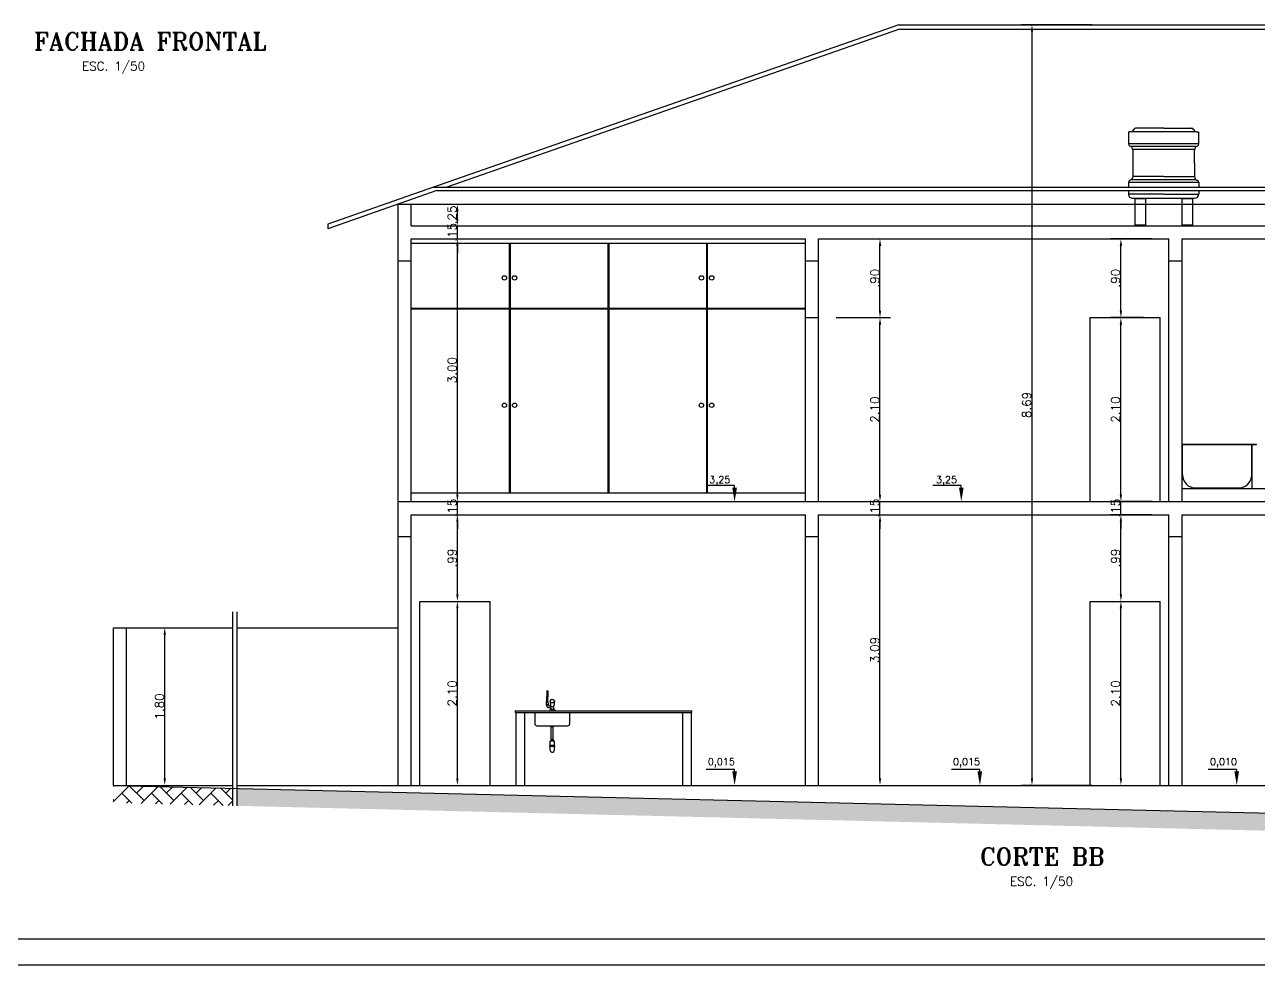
# Model space of a CAD drawing. Extents: x 3.3 to 78.4, y -0.4 to 40.7.
# Drawn here: x 44.94 to 59.02, y -0.35 to 10.39 of the extents above; entities that cross this region are included whole.
import ezdxf
from ezdxf.enums import TextEntityAlignment as Align

# ---------------------------------------------------------------- set-up
doc = ezdxf.new("R2010")
doc.units = 0
doc.header["$MEASUREMENT"] = 0
doc.layers.get('DEFPOINTS').update_dxf_attribs({"linetype": 'CONTINUOUS'})
for name, color, linetype in [('1', 1, 'CONTINUOUS'), ('2', 2, 'CONTINUOUS'), ('3', 3, 'CONTINUOUS'), ('ALVENARIA', 7, 'CONTINUOUS'), ('COTAS', 1, 'CONTINUOUS'), ('SANITARIOS', 1, 'CONTINUOUS'), ('TXT', 2, 'CONTINUOUS')]:
    doc.layers.add(name, color=color, linetype=linetype)
doc.styles.add('ROMANS', font='romans', dxfattribs={"height": 0.1})
doc.styles.add('T20', font='romans.shx', dxfattribs={"height": 0.1})
doc.dimstyles.get("Standard").update_dxf_attribs({"dimscale": 0, "dimtxt": 0.12, "dimasz": 0.1, "dimexe": 0.1, "dimexo": 0.15, "dimgap": 0.15, "dimtad": 1, "dimzin": 5, "dimdsep": 46, "dimtxsty": 'Standard', "dimcen": 0.1, "dimclrd": 1, "dimclre": 1, "dimclrt": 3, "dimadec": 0, "dimazin": 0, "dimtfac": 1, "dimtmove": 2, "dimatfit": 3, "dimfxl": 1, "dimtolj": 1, "dimtzin": 0, "dimarcsym": 0})
pattern_1 = [(45, (-49.15956, -214.75951), (1e-17, 0.16970563), [0.36, -0.12]), (135, (-49.0747, -214.67466), (1e-17, 0.16970563), [0.36, -0.12])]

# ---------------------------------------------------------------- blocks, each defined once
blk = doc.blocks.new('12130213')
at = {"layer": 'SANITARIOS'}
for p, q in [((-0.061, 1.076), (-0.061, 1.022)), ((-0.061, 1.022), (-0.049, 1.022)), ((-0.061, 1.019), (-0.061, 1.012)), ((-0.061, 1.019), (-0.049, 1.019)), ((-0.061, 1.012), (-0.049, 1.012)), ((-0.06, 0.957), (-0.06, 1.012)), ((-0.05, 0.957), (-0.05, 1.012)), ((-0.049, 1.076), (-0.049, 1.022)), ((-0.049, 1.019), (-0.049, 1.012)), ((-0.067, 0.922), (-0.065, 0.957)), ((-0.067, 0.922), (-0.043, 0.922)), ((-0.065, 0.957), (-0.045, 0.957)), ((-0.065, 0.916), (-0.065, 0.922)), ((-0.043, 0.922), (-0.045, 0.957)), ((-0.035, 0.85), (-0.015, 0.87)), ((-0.03, 0.907), (-0.02, 0.907)), ((-0.03, 0.887), (-0.024, 0.887)), ((-0.025, 0.963), (-0.02, 0.907)), ((-0.015, 0.886), (-0.015, 0.87)), ((-0.015, 0.87), (0.016, 0.87)), ((0.016, 0.892), (0.016, 0.87)), ((0.036, 0.85), (0.016, 0.87)), ((0.025, 0.963), (0.02, 0.907)), ((-0.2, 0.833), (-0.2, 0.705)), ((0.2, 0.705), (0.2, 0.833)), ((-0.175, 0.68), (0.175, 0.68)), ((-0.014, 0.67), (-0.014, 0.68)), ((-0.014, 0.67), (0.014, 0.67)), ((-0.011, 0.525), (-0.011, 0.67)), ((0.011, 0.525), (0.011, 0.67)), ((0.014, 0.67), (0.014, 0.68)), ((0.028, 0.455), (-0.028, 0.455)), ((-0.028, 0.445), (-0.028, 0.455)), ((0.028, 0.445), (-0.028, 0.445)), ((0.025, 0.505), (-0.025, 0.505)), ((-0.025, 0.455), (-0.025, 0.505)), ((-0.025, 0.4), (-0.025, 0.445)), ((0.014, 0.525), (-0.014, 0.525)), ((-0.014, 0.515), (-0.014, 0.525)), ((0.014, 0.515), (-0.014, 0.515)), ((-0.011, 0.505), (-0.011, 0.515)), ((0.011, 0.505), (0.011, 0.515)), ((0.014, 0.515), (0.014, 0.525)), ((0.025, 0.455), (0.025, 0.505)), ((0.025, 0.4), (0.025, 0.445)), ((0.028, 0.445), (0.028, 0.455)), ((-0.005, 0.38), (0.005, 0.38))]:
    blk.add_line(p, q, dxfattribs=at)
blk.add_lwpolyline([(0.025, 0.963), (0.023, 0.969), (0.018, 0.975), (0.01, 0.978), (0, 0.98), (-0.01, 0.978), (-0.018, 0.975), (-0.023, 0.969), (-0.025, 0.963), (-0.023, 0.956), (-0.018, 0.951), (-0.01, 0.947), (0, 0.946), (0.01, 0.947), (0.018, 0.951), (0.023, 0.956)], close=True, dxfattribs=at)
blk.add_lwpolyline([(-0.02, 0.907), (-0.019, 0.904), (-0.014, 0.901), (-0.008, 0.899), (0, 0.898), (0.008, 0.899), (0.014, 0.901), (0.019, 0.904), (0.02, 0.907)], dxfattribs=at)
for centre, radius, start, end in [((-0.055, 1.076), 0.006, 0, 180), ((-0.035, 0.916), 0.03, 180, 280.1993), ((-0.03, 0.922), 0.015, 182.2534, 270), ((-0.024, 0.857), 0.03, 71.5901, 100.1993), ((0, 0.897), 0.0168, 343.003, 16.997), ((-0.175, 0.705), 0.025, 180, 270), ((0.175, 0.705), 0.025, 270, 0), ((-0.005, 0.4), 0.02, 180, 270), ((0.005, 0.4), 0.02, 270, 0)]:
    blk.add_arc(centre, radius, start, end, dxfattribs=at)
blk.add_point((0, 0.85), dxfattribs=at)
blk = doc.blocks.new('*D99')
at = {"layer": 'COTAS', "color": 1, "lineweight": -2, "transparency": 16777216}
for p, q in [((46.301, 3.504), (46.656, 3.504)), ((46.536, 1.784), (46.536, 3.424)), ((46.301, 1.704), (46.656, 1.704))]:
    blk.add_line(p, q, dxfattribs=at)
at = {"layer": 'COTAS', "color": 1, "transparency": 16777216}
for points in [[(46.523, 3.424), (46.55, 3.424), (46.536, 3.504)], [(46.523, 1.784), (46.55, 1.784), (46.536, 1.704)]]:
    blk.add_solid(points, dxfattribs=at)
at = {"layer": 'DEFPOINTS', "color": 0, "transparency": 16777216}
for p in [(46.101, 3.504), (46.536, 3.504), (46.101, 1.704)]:
    blk.add_point(p, dxfattribs=at)
at = {"layer": 'COTAS', "color": 3, "transparency": 16777216, "insert": (46.476, 2.604), "char_height": 0.1, "attachment_point": 5, "rotation": 90, "style": 'ROMANS'}
blk.add_mtext('\\A1;1.80', dxfattribs=at)
blk = doc.blocks.new('*D100')
at = {"layer": 'COTAS', "color": 1, "lineweight": -2, "transparency": 16777216}
for p, q in [((49.65, 3.804), (49.997, 3.804)), ((49.877, 1.784), (49.877, 3.724)), ((49.65, 1.704), (49.997, 1.704))]:
    blk.add_line(p, q, dxfattribs=at)
at = {"layer": 'COTAS', "color": 1, "transparency": 16777216}
for points in [[(49.864, 3.724), (49.89, 3.724), (49.877, 3.804)], [(49.864, 1.784), (49.89, 1.784), (49.877, 1.704)]]:
    blk.add_solid(points, dxfattribs=at)
at = {"layer": 'DEFPOINTS', "color": 0, "transparency": 16777216}
for p in [(49.45, 3.804), (49.877, 3.804), (49.45, 1.704)]:
    blk.add_point(p, dxfattribs=at)
at = {"layer": 'COTAS', "color": 3, "transparency": 16777216, "insert": (49.817, 2.754), "char_height": 0.1, "attachment_point": 5, "rotation": 90, "style": 'ROMANS'}
blk.add_mtext('\\A1;2.10', dxfattribs=at)
blk = doc.blocks.new('*D101')
at = {"layer": 'COTAS', "color": 1, "lineweight": -2, "transparency": 16777216}
for p, q in [((49.55, 4.794), (49.997, 4.794)), ((49.877, 3.884), (49.877, 4.714)), ((49.65, 3.804), (49.997, 3.804))]:
    blk.add_line(p, q, dxfattribs=at)
at = {"layer": 'COTAS', "color": 1, "transparency": 16777216}
for points in [[(49.864, 4.714), (49.89, 4.714), (49.877, 4.794)], [(49.864, 3.884), (49.89, 3.884), (49.877, 3.804)]]:
    blk.add_solid(points, dxfattribs=at)
at = {"layer": 'DEFPOINTS', "color": 0, "transparency": 16777216}
for p in [(49.35, 4.794), (49.877, 4.794), (49.45, 3.804)]:
    blk.add_point(p, dxfattribs=at)
at = {"layer": 'COTAS', "color": 3, "transparency": 16777216, "insert": (49.817, 4.299), "char_height": 0.1, "attachment_point": 5, "rotation": 90, "style": 'ROMANS'}
blk.add_mtext('\\A1;.99', dxfattribs=at)
blk = doc.blocks.new('*D102')
at = {"layer": 'COTAS', "color": 1, "lineweight": -2, "transparency": 16777216}
for p, q in [((49.877, 5.024), (49.877, 5.104)), ((49.55, 4.944), (49.997, 4.944)), ((49.877, 4.794), (49.877, 4.944)), ((49.55, 4.794), (49.997, 4.794)), ((49.877, 4.714), (49.877, 4.634))]:
    blk.add_line(p, q, dxfattribs=at)
at = {"layer": 'COTAS', "color": 1, "transparency": 16777216}
for points in [[(49.864, 5.024), (49.89, 5.024), (49.877, 4.944)], [(49.864, 4.714), (49.89, 4.714), (49.877, 4.794)]]:
    blk.add_solid(points, dxfattribs=at)
at = {"layer": 'DEFPOINTS', "color": 0, "transparency": 16777216}
for p in [(49.35, 4.944), (49.877, 4.944), (49.35, 4.794)]:
    blk.add_point(p, dxfattribs=at)
at = {"layer": 'COTAS', "color": 3, "transparency": 16777216, "insert": (49.817, 4.869), "char_height": 0.1, "attachment_point": 5, "rotation": 90, "style": 'ROMANS'}
blk.add_mtext('\\A1;.15', dxfattribs=at)
blk = doc.blocks.new('*D103')
at = {"layer": 'COTAS', "color": 1, "lineweight": -2, "transparency": 16777216}
for p, q in [((49.55, 7.944), (49.997, 7.944)), ((49.877, 5.024), (49.877, 7.864)), ((49.55, 4.944), (49.997, 4.944))]:
    blk.add_line(p, q, dxfattribs=at)
at = {"layer": 'COTAS', "color": 1, "transparency": 16777216}
for points in [[(49.864, 7.864), (49.89, 7.864), (49.877, 7.944)], [(49.864, 5.024), (49.89, 5.024), (49.877, 4.944)]]:
    blk.add_solid(points, dxfattribs=at)
at = {"layer": 'DEFPOINTS', "color": 0, "transparency": 16777216}
for p in [(49.35, 7.944), (49.877, 7.944), (49.35, 4.944)]:
    blk.add_point(p, dxfattribs=at)
at = {"layer": 'COTAS', "color": 3, "transparency": 16777216, "insert": (49.817, 6.444), "char_height": 0.1, "attachment_point": 5, "rotation": 90, "style": 'ROMANS'}
blk.add_mtext('\\A1;3.00', dxfattribs=at)
blk = doc.blocks.new('*D104')
at = {"layer": 'COTAS', "color": 1, "lineweight": -2, "transparency": 16777216}
for p, q in [((49.877, 8.174), (49.877, 8.254)), ((49.55, 8.094), (49.997, 8.094)), ((49.877, 7.944), (49.877, 8.094)), ((49.55, 7.944), (49.997, 7.944)), ((49.877, 7.864), (49.877, 7.784))]:
    blk.add_line(p, q, dxfattribs=at)
at = {"layer": 'COTAS', "color": 1, "transparency": 16777216}
for points in [[(49.864, 8.174), (49.89, 8.174), (49.877, 8.094)], [(49.864, 7.864), (49.89, 7.864), (49.877, 7.944)]]:
    blk.add_solid(points, dxfattribs=at)
at = {"layer": 'DEFPOINTS', "color": 0, "transparency": 16777216}
for p in [(49.35, 8.094), (49.877, 8.094), (49.35, 7.944)]:
    blk.add_point(p, dxfattribs=at)
at = {"layer": 'COTAS', "color": 3, "transparency": 16777216, "insert": (49.817, 8.019), "char_height": 0.1, "attachment_point": 5, "rotation": 90, "style": 'ROMANS'}
blk.add_mtext('\\A1;.15', dxfattribs=at)
blk = doc.blocks.new('*D105')
at = {"layer": 'COTAS', "color": 1, "lineweight": -2, "transparency": 16777216}
for p, q in [((49.55, 8.339), (49.997, 8.339)), ((49.877, 8.174), (49.877, 8.259)), ((49.55, 8.094), (49.997, 8.094))]:
    blk.add_line(p, q, dxfattribs=at)
at = {"layer": 'COTAS', "color": 1, "transparency": 16777216}
for points in [[(49.864, 8.259), (49.89, 8.259), (49.877, 8.339)], [(49.864, 8.174), (49.89, 8.174), (49.877, 8.094)]]:
    blk.add_solid(points, dxfattribs=at)
at = {"layer": 'DEFPOINTS', "color": 0, "transparency": 16777216}
for p in [(49.35, 8.339), (49.877, 8.339), (49.35, 8.094)]:
    blk.add_point(p, dxfattribs=at)
at = {"layer": 'COTAS', "color": 3, "transparency": 16777216, "insert": (49.817, 8.217), "char_height": 0.1, "attachment_point": 5, "rotation": 90, "style": 'ROMANS'}
blk.add_mtext('\\A1;.25', dxfattribs=at)
blk = doc.blocks.new('*D106')
at = {"layer": 'COTAS', "color": 1, "lineweight": -2, "transparency": 16777216}
for p, q in [((54.2, 4.794), (54.821, 4.794)), ((54.701, 1.784), (54.701, 4.714)), ((54.2, 1.704), (54.821, 1.704))]:
    blk.add_line(p, q, dxfattribs=at)
at = {"layer": 'COTAS', "color": 1, "transparency": 16777216}
for points in [[(54.688, 4.714), (54.715, 4.714), (54.701, 4.794)], [(54.688, 1.784), (54.715, 1.784), (54.701, 1.704)]]:
    blk.add_solid(points, dxfattribs=at)
at = {"layer": 'DEFPOINTS', "color": 0, "transparency": 16777216}
for p in [(54, 4.794), (54.701, 4.794), (54, 1.704)]:
    blk.add_point(p, dxfattribs=at)
at = {"layer": 'COTAS', "color": 3, "transparency": 16777216, "insert": (54.641, 3.249), "char_height": 0.1, "attachment_point": 5, "rotation": 90, "style": 'ROMANS'}
blk.add_mtext('\\A1;3.09', dxfattribs=at)
blk = doc.blocks.new('*D107')
at = {"layer": 'COTAS', "color": 1, "lineweight": -2, "transparency": 16777216}
for p, q in [((54.701, 5.024), (54.701, 5.104)), ((54.2, 4.944), (54.821, 4.944)), ((54.701, 4.794), (54.701, 4.944)), ((54.2, 4.794), (54.821, 4.794)), ((54.701, 4.714), (54.701, 4.634))]:
    blk.add_line(p, q, dxfattribs=at)
at = {"layer": 'COTAS', "color": 1, "transparency": 16777216}
for points in [[(54.688, 5.024), (54.715, 5.024), (54.701, 4.944)], [(54.688, 4.714), (54.715, 4.714), (54.701, 4.794)]]:
    blk.add_solid(points, dxfattribs=at)
at = {"layer": 'DEFPOINTS', "color": 0, "transparency": 16777216}
for p in [(54, 4.944), (54.701, 4.944), (54, 4.794)]:
    blk.add_point(p, dxfattribs=at)
at = {"layer": 'COTAS', "color": 3, "transparency": 16777216, "insert": (54.641, 4.869), "char_height": 0.1, "attachment_point": 5, "rotation": 90, "style": 'ROMANS'}
blk.add_mtext('\\A1;.15', dxfattribs=at)
blk = doc.blocks.new('*D108')
at = {"layer": 'COTAS', "color": 1, "lineweight": -2, "transparency": 16777216}
for p, q in [((54.2, 7.044), (54.821, 7.044)), ((54.701, 5.024), (54.701, 6.964)), ((54.2, 4.944), (54.821, 4.944))]:
    blk.add_line(p, q, dxfattribs=at)
at = {"layer": 'COTAS', "color": 1, "transparency": 16777216}
for points in [[(54.688, 6.964), (54.715, 6.964), (54.701, 7.044)], [(54.688, 5.024), (54.715, 5.024), (54.701, 4.944)]]:
    blk.add_solid(points, dxfattribs=at)
at = {"layer": 'DEFPOINTS', "color": 0, "transparency": 16777216}
for p in [(54, 7.044), (54.701, 7.044), (54, 4.944)]:
    blk.add_point(p, dxfattribs=at)
at = {"layer": 'COTAS', "color": 3, "transparency": 16777216, "insert": (54.641, 5.994), "char_height": 0.1, "attachment_point": 5, "rotation": 90, "style": 'ROMANS'}
blk.add_mtext('\\A1;2.10', dxfattribs=at)
blk = doc.blocks.new('*D109')
at = {"layer": 'COTAS', "color": 1, "lineweight": -2, "transparency": 16777216}
for p, q in [((54.2, 7.944), (54.821, 7.944)), ((54.701, 7.124), (54.701, 7.864)), ((54.2, 7.044), (54.821, 7.044))]:
    blk.add_line(p, q, dxfattribs=at)
at = {"layer": 'COTAS', "color": 1, "transparency": 16777216}
for points in [[(54.688, 7.864), (54.715, 7.864), (54.701, 7.944)], [(54.688, 7.124), (54.715, 7.124), (54.701, 7.044)]]:
    blk.add_solid(points, dxfattribs=at)
at = {"layer": 'DEFPOINTS', "color": 0, "transparency": 16777216}
for p in [(54, 7.944), (54.701, 7.944), (54, 7.044)]:
    blk.add_point(p, dxfattribs=at)
at = {"layer": 'COTAS', "color": 3, "transparency": 16777216, "insert": (54.641, 7.494), "char_height": 0.1, "attachment_point": 5, "rotation": 90, "style": 'ROMANS'}
blk.add_mtext('\\A1;.90', dxfattribs=at)
blk = doc.blocks.new('*D110')
at = {"layer": 'COTAS', "color": 1, "lineweight": -2, "transparency": 16777216}
for p, q in [((57.3, 3.804), (57.571, 3.804)), ((57.451, 1.784), (57.451, 3.724)), ((57.389, 1.704), (57.571, 1.704))]:
    blk.add_line(p, q, dxfattribs=at)
at = {"layer": 'COTAS', "color": 1, "transparency": 16777216}
for points in [[(57.438, 3.724), (57.465, 3.724), (57.451, 3.804)], [(57.438, 1.784), (57.465, 1.784), (57.451, 1.704)]]:
    blk.add_solid(points, dxfattribs=at)
at = {"layer": 'DEFPOINTS', "color": 0, "transparency": 16777216}
for p in [(57.1, 3.804), (57.451, 3.804), (57.189, 1.704)]:
    blk.add_point(p, dxfattribs=at)
at = {"layer": 'COTAS', "color": 3, "transparency": 16777216, "insert": (57.391, 2.754), "char_height": 0.1, "attachment_point": 5, "rotation": 90, "style": 'ROMANS'}
blk.add_mtext('\\A1;2.10', dxfattribs=at)
blk = doc.blocks.new('*D111')
at = {"layer": 'COTAS', "color": 1, "lineweight": -2, "transparency": 16777216}
for p, q in [((57.8, 4.794), (57.331, 4.794)), ((57.451, 3.884), (57.451, 4.714)), ((57.3, 3.804), (57.571, 3.804))]:
    blk.add_line(p, q, dxfattribs=at)
at = {"layer": 'COTAS', "color": 1, "transparency": 16777216}
for points in [[(57.438, 4.714), (57.465, 4.714), (57.451, 4.794)], [(57.438, 3.884), (57.465, 3.884), (57.451, 3.804)]]:
    blk.add_solid(points, dxfattribs=at)
at = {"layer": 'DEFPOINTS', "color": 0, "transparency": 16777216}
for p in [(57.451, 4.794), (58, 4.794), (57.1, 3.804)]:
    blk.add_point(p, dxfattribs=at)
at = {"layer": 'COTAS', "color": 3, "transparency": 16777216, "insert": (57.391, 4.299), "char_height": 0.1, "attachment_point": 5, "rotation": 90, "style": 'ROMANS'}
blk.add_mtext('\\A1;.99', dxfattribs=at)
blk = doc.blocks.new('*D112')
at = {"layer": 'COTAS', "color": 1, "lineweight": -2, "transparency": 16777216}
for p, q in [((57.451, 5.024), (57.451, 5.104)), ((57.8, 4.944), (57.331, 4.944)), ((57.451, 4.794), (57.451, 4.944)), ((57.8, 4.794), (57.331, 4.794)), ((57.451, 4.714), (57.451, 4.634))]:
    blk.add_line(p, q, dxfattribs=at)
at = {"layer": 'COTAS', "color": 1, "transparency": 16777216}
for points in [[(57.438, 5.024), (57.465, 5.024), (57.451, 4.944)], [(57.438, 4.714), (57.465, 4.714), (57.451, 4.794)]]:
    blk.add_solid(points, dxfattribs=at)
at = {"layer": 'DEFPOINTS', "color": 0, "transparency": 16777216}
for p in [(57.451, 4.944), (58, 4.944), (58, 4.794)]:
    blk.add_point(p, dxfattribs=at)
at = {"layer": 'COTAS', "color": 3, "transparency": 16777216, "insert": (57.391, 4.869), "char_height": 0.1, "attachment_point": 5, "rotation": 90, "style": 'ROMANS'}
blk.add_mtext('\\A1;.15', dxfattribs=at)
blk = doc.blocks.new('*D135')
at = {"layer": 'COTAS', "color": 1, "lineweight": -2, "transparency": 16777216}
for p, q in [((57.125, 10.389), (56.316, 10.389)), ((56.436, 10.309), (56.436, 1.784)), ((57.125, 1.704), (56.316, 1.704))]:
    blk.add_line(p, q, dxfattribs=at)
at = {"layer": 'COTAS', "color": 1, "transparency": 16777216}
for points in [[(56.423, 10.309), (56.45, 10.309), (56.436, 10.389)], [(56.423, 1.784), (56.45, 1.784), (56.436, 1.704)]]:
    blk.add_solid(points, dxfattribs=at)
at = {"layer": 'DEFPOINTS', "color": 0, "transparency": 16777216}
for p in [(57.325, 10.389), (56.436, 1.704), (57.325, 1.704)]:
    blk.add_point(p, dxfattribs=at)
at = {"layer": 'COTAS', "color": 3, "transparency": 16777216, "insert": (56.376, 6.047), "char_height": 0.1, "attachment_point": 5, "rotation": 90, "style": 'ROMANS'}
blk.add_mtext('\\A1;8.69', dxfattribs=at)
blk = doc.blocks.new('*D142')
at = {"layer": 'COTAS', "color": 1, "lineweight": -2, "transparency": 16777216}
for p, q in [((57.71, 7.044), (57.331, 7.044)), ((57.451, 5.024), (57.451, 6.964)), ((57.81, 4.944), (57.331, 4.944))]:
    blk.add_line(p, q, dxfattribs=at)
at = {"layer": 'COTAS', "color": 1, "transparency": 16777216}
for points in [[(57.438, 6.964), (57.465, 6.964), (57.451, 7.044)], [(57.438, 5.024), (57.465, 5.024), (57.451, 4.944)]]:
    blk.add_solid(points, dxfattribs=at)
at = {"layer": 'DEFPOINTS', "color": 0, "transparency": 16777216}
for p in [(57.451, 7.044), (57.91, 7.044), (58.01, 4.944)]:
    blk.add_point(p, dxfattribs=at)
at = {"layer": 'COTAS', "color": 3, "transparency": 16777216, "insert": (57.391, 5.994), "char_height": 0.1, "attachment_point": 5, "rotation": 90, "style": 'ROMANS'}
blk.add_mtext('\\A1;2.10', dxfattribs=at)
blk = doc.blocks.new('*D143')
at = {"layer": 'COTAS', "color": 1, "lineweight": -2, "transparency": 16777216}
for p, q in [((57.81, 7.944), (57.331, 7.944)), ((57.451, 7.124), (57.451, 7.864)), ((57.71, 7.044), (57.331, 7.044))]:
    blk.add_line(p, q, dxfattribs=at)
at = {"layer": 'COTAS', "color": 1, "transparency": 16777216}
for points in [[(57.438, 7.864), (57.465, 7.864), (57.451, 7.944)], [(57.438, 7.124), (57.465, 7.124), (57.451, 7.044)]]:
    blk.add_solid(points, dxfattribs=at)
at = {"layer": 'DEFPOINTS', "color": 0, "transparency": 16777216}
for p in [(57.451, 7.944), (58.01, 7.944), (57.91, 7.044)]:
    blk.add_point(p, dxfattribs=at)
at = {"layer": 'COTAS', "color": 3, "transparency": 16777216, "insert": (57.391, 7.494), "char_height": 0.1, "attachment_point": 5, "rotation": 90, "style": 'ROMANS'}
blk.add_mtext('\\A1;.90', dxfattribs=at)

msp = doc.modelspace()

# ---------------------------------------------------------------- hatches: boundary and pattern name
at = {"layer": '1'}
h = msp.add_hatch(dxfattribs=at)
h.set_pattern_fill('AR-HBONE', color=256, scale=0.03, style=0)
h.set_pattern_definition(pattern_1)
h.paths.add_polyline_path([(47.3111, 1.6712), (45.9507, 1.7041), (45.9458, 1.5042), (47.3111, 1.4712)])
h = msp.add_hatch(dxfattribs=at)
h.set_pattern_fill('AR-HBONE', color=256, scale=0.03, style=0)
h.set_pattern_definition(pattern_1)
h.paths.add_polyline_path([(47.3611, 1.67), (47.3611, 1.47), (68.1505, 0.968), (68.1553, 1.1679)])

# ---------------------------------------------------------------- linework, layer by layer
at = {"layer": '1', "linetype": 'Continuous'}
for p, q in [((57.5364, 9.1562), (57.5364, 9.0269)), ((57.5577, 9.1662), (57.5464, 9.1662)), ((57.5598, 9.1662), (57.5578, 9.1662)), ((58.3113, 9.1673), (57.566, 9.1673)), ((57.9412, 9.2062), (57.6164, 9.2062)), ((57.9411, 9.2062), (58.2611, 9.2062)), ((58.3161, 9.1662), (58.3181, 9.1662)), ((58.3198, 9.1662), (58.3311, 9.1662)), ((58.3411, 9.0269), (58.3411, 9.1562)), ((58.341, 9.0296), (57.5366, 9.0296)), ((58.3113, 8.9967), (57.566, 8.9967)), ((58.2915, 8.9626), (57.5864, 8.9626)), ((57.5864, 8.9562), (57.5864, 8.9062)), ((57.5864, 8.9562), (57.5864, 8.9562)), ((57.5864, 8.9062), (57.5864, 8.8062)), ((58.2911, 8.9562), (58.2911, 8.9562)), ((58.2911, 8.9062), (58.2911, 8.9562)), ((58.2911, 8.8062), (58.2911, 8.9062)), ((58.2911, 8.807), (58.2911, 8.707)), ((58.3113, 8.6169), (57.566, 8.6169)), ((57.5864, 8.657), (57.5864, 8.657)), ((57.9364, 8.6549), (57.5864, 8.6549)), ((57.9411, 8.6549), (58.2911, 8.6549)), ((58.2911, 8.707), (58.2911, 8.657)), ((58.2911, 8.657), (58.2911, 8.657)), ((57.9364, 8.4536), (57.5365, 8.4536)), ((58.341, 8.5879), (57.5366, 8.5879)), ((57.9411, 8.4536), (58.341, 8.4536)), ((58.3411, 8.5863), (58.3411, 8.5341)), ((58.3411, 8.4941), (58.3411, 8.457)), ((57.9411, 8.407), (58.2911, 8.407))]:
    msp.add_line(p, q, dxfattribs=at)
at = {"layer": '1'}
for p, q in [((49.3497, 7.8941), (53.8497, 7.8941)), ((50.4697, 7.8941), (50.4697, 7.1541)), ((50.4797, 7.8941), (50.4797, 7.1541)), ((51.5947, 7.8941), (51.5947, 7.1541)), ((51.6047, 7.8941), (51.6047, 7.1541)), ((52.7197, 7.8941), (52.7197, 7.1541)), ((52.7297, 7.8941), (52.7297, 7.1541)), ((49.3497, 7.1541), (50.4697, 7.1541)), ((49.3497, 7.1441), (50.4697, 7.1441)), ((50.4697, 7.1441), (50.4697, 5.0441)), ((50.4797, 7.1541), (51.5947, 7.1541)), ((50.4797, 7.1441), (50.4797, 5.0441)), ((50.4797, 7.1441), (51.5947, 7.1441)), ((51.5947, 7.1441), (51.5947, 5.0441)), ((51.6047, 7.1541), (52.7197, 7.1541)), ((51.6047, 7.1441), (52.7197, 7.1441)), ((51.6047, 7.1441), (51.6047, 5.0441)), ((52.7197, 7.1441), (52.7197, 5.0441)), ((52.7297, 7.1541), (53.8497, 7.1541)), ((52.7297, 7.1441), (52.7297, 5.0441)), ((52.7297, 7.1441), (53.8497, 7.1441)), ((58.1497, 5.5991), (58.9447, 5.5991)), ((58.1547, 5.5941), (58.9447, 5.5941)), ((49.3497, 5.0441), (53.8497, 5.0441)), ((47.3111, 3.6856), (47.3111, 1.4685)), ((47.3611, 3.6856), (47.3611, 1.4685)), ((46.1007, 3.5041), (47.3111, 3.5041)), ((47.3611, 3.5041), (49.1997, 3.5041)), ((50.5354, 2.5534), (52.5549, 2.5534)), ((50.5354, 2.5534), (50.5354, 2.5371)), ((50.5354, 2.5371), (52.5549, 2.5371)), ((50.5441, 2.5371), (50.5441, 1.7041)), ((50.6441, 2.5371), (50.6441, 1.7041)), ((52.4462, 2.5371), (52.4462, 1.7041)), ((52.5462, 2.5371), (52.5462, 1.7041)), ((52.5549, 2.5371), (52.5549, 2.5534)), ((45.9507, 1.7041), (68.1553, 1.1679))]:
    msp.add_line(p, q, dxfattribs=at)
at = {"layer": '1', "linetype": 'Continuous'}
for points in [[(57.5864, 8.807), (57.5864, 8.707), (57.5864, 8.657, -0.3178372), (57.5531, 8.6099, 0.3178372), (57.5364, 8.5863), (57.5364, 8.5341)], [(57.5364, 8.4941), (57.5364, 8.457, 0.4142136), (57.5864, 8.407), (57.9416, 8.407)]]:
    msp.add_lwpolyline(points, format="xyb", dxfattribs=at)
for points in [[(57.6137, 8.0994), (57.6137, 8.406), (57.7323, 8.406), (57.7323, 8.0994)], [(58.1495, 8.0994), (58.1495, 8.406), (58.2681, 8.406), (58.2681, 8.0994)]]:
    msp.add_lwpolyline(points, close=True, dxfattribs=at)
at = {"layer": '1'}
for centre in [(50.4132, 7.4982), (50.5298, 7.4982), (52.6632, 7.4982), (52.7798, 7.4982), (50.4132, 6.0441), (50.5298, 6.0441), (52.6632, 6.0441), (52.7798, 6.0441)]:
    msp.add_circle(centre, 0.025, dxfattribs=at)
at = {"layer": '1', "linetype": 'Continuous'}
for centre, radius, start, end in [((57.5464, 9.1562), 0.01, 90, 180), ((57.5598, 9.2062), 0.04, 270, 340.52878), ((57.6164, 9.1862), 0.02, 90, 160.52878), ((58.2611, 9.1862), 0.02, 19.47122, 90), ((58.3177, 9.2062), 0.04, 199.47122, 270), ((58.3311, 9.1562), 0.01, 0, 90), ((57.5614, 9.0269), 0.025, 180, 250.52878), ((58.3161, 9.0269), 0.025, 289.47122, 0), ((57.5364, 8.9562), 0.05, 0, 70.52878), ((58.3411, 8.9562), 0.05, 109.47122, 180), ((58.3411, 8.657), 0.05, 180, 250.52878), ((58.3161, 8.5863), 0.025, 0, 70.52878), ((58.2911, 8.457), 0.05, 270, 0)]:
    msp.add_arc(centre, radius, start, end, dxfattribs=at)
at = {"layer": '2'}
for p, q in [((53.8497, 4.9441), (53.8497, 7.0441)), ((53.9997, 4.9441), (53.9997, 7.0441)), ((57.0997, 7.0441), (57.8997, 7.0441)), ((57.0997, 4.9441), (57.0997, 7.0441)), ((57.8997, 4.9441), (57.8997, 7.0441)), ((58.1547, 5.2491), (58.1547, 5.5941)), ((58.9447, 5.2491), (58.9447, 5.5991)), ((58.9447, 5.5991), (58.9997, 5.5991)), ((58.9497, 5.0941), (58.9497, 5.5941)), ((58.9497, 5.5941), (58.9997, 5.5941)), ((58.9997, 5.5941), (58.9997, 5.5991)), ((58.3047, 5.0991), (58.7947, 5.0991)), ((49.4497, 1.7041), (49.4497, 3.8041)), ((49.4497, 3.8041), (50.2497, 3.8041)), ((50.2497, 1.7041), (50.2497, 3.8041)), ((57.0997, 1.7041), (57.0997, 3.8041)), ((57.0997, 3.8041), (57.8997, 3.8041)), ((57.8997, 1.7041), (57.8997, 3.8041))]:
    msp.add_line(p, q, dxfattribs=at)
for centre, start, end in [((58.3047, 5.2491), 180, 270), ((58.7947, 5.2491), 270, 0)]:
    msp.add_arc(centre, 0.15, start, end, dxfattribs=at)
at = {"layer": '3'}
for p, q in [((49.6057, 8.5341), (48.3997, 8.1128)), ((49.6428, 8.4941), (48.3997, 8.0598)), ((49.6057, 8.5341), (65.0437, 8.5341)), ((49.6428, 8.4941), (65.0066, 8.4941)), ((48.3997, 8.1128), (48.3997, 8.0598)), ((58.1497, 5.0941), (58.9497, 5.0941)), ((58.9497, 5.0941), (59.2497, 5.0941))]:
    msp.add_line(p, q, dxfattribs=at)
at = {"layer": 'ALVENARIA'}
for p, q in [((49.1997, 1.7041), (49.1997, 8.3393)), ((49.1997, 8.3393), (49.3497, 8.3393)), ((49.3497, 8.0941), (49.3497, 8.3393)), ((49.3497, 8.0941), (65.2997, 8.0941)), ((49.3497, 7.9441), (53.8497, 7.9441)), ((49.3497, 4.9441), (49.3497, 7.9441)), ((53.8497, 7.0441), (53.8497, 7.9441)), ((53.9997, 7.9441), (57.9997, 7.9441)), ((53.9997, 7.0441), (53.9997, 7.9441)), ((57.9997, 4.9441), (57.9997, 7.9441)), ((58.1497, 7.9441), (61.2997, 7.9441)), ((58.1497, 4.9441), (58.1497, 7.9441)), ((49.1997, 7.6941), (49.3497, 7.6941)), ((53.8497, 7.6941), (53.9997, 7.6941)), ((57.9997, 7.6941), (58.1497, 7.6941)), ((53.8497, 7.0441), (53.9997, 7.0441)), ((49.1997, 4.9441), (65.4497, 4.9441)), ((49.3497, 1.7041), (49.3497, 4.7941)), ((49.3497, 4.7941), (53.8497, 4.7941)), ((53.8497, 1.7041), (53.8497, 4.7941)), ((53.9997, 1.7041), (53.9997, 4.7941)), ((53.9997, 4.7941), (57.9997, 4.7941)), ((57.9997, 1.7041), (57.9997, 4.7941)), ((58.1497, 1.7041), (58.1497, 4.7941)), ((58.1497, 4.7941), (59.6497, 4.7941)), ((49.1997, 4.5441), (49.3497, 4.5441)), ((53.8497, 4.5441), (53.9997, 4.5441)), ((57.9997, 4.5441), (58.1497, 4.5441)), ((45.9507, 1.7041), (45.9507, 3.5041)), ((45.9507, 3.5041), (46.1007, 3.5041)), ((46.1007, 1.7041), (46.1007, 3.5041)), ((45.9507, 1.7041), (47.3111, 1.7041)), ((47.3611, 1.7041), (67.0177, 1.7041)), ((69.1353, -0.051), (38.02, -0.051))]:
    msp.add_line(p, q, dxfattribs=at)
at = {"layer": 'COTAS'}
for p, q in [((54.9162, 10.3893), (49.6057, 8.5341)), ((54.9247, 10.3393), (49.7573, 8.5341)), ((54.9162, 10.3893), (59.7332, 10.3893)), ((54.9247, 10.3393), (59.7247, 10.3393)), ((49.3497, 8.3393), (65.2997, 8.3393)), ((78.4353, -0.351), (36.4353, -0.351))]:
    msp.add_line(p, q, dxfattribs=at)
at = {"layer": 'COTAS', "color": 1}
for p, q in [((53.0416, 5.126), (52.7168, 5.126)), ((53.0416, 5.0249), (53.0416, 5.126)), ((55.6296, 5.126), (55.3048, 5.126)), ((55.6296, 5.0249), (55.6296, 5.126)), ((53.0416, 1.886), (52.7168, 1.886)), ((53.0416, 1.7849), (53.0416, 1.886)), ((55.8413, 1.886), (55.5165, 1.886)), ((55.8413, 1.7849), (55.8413, 1.886)), ((58.7736, 1.886), (58.4488, 1.886)), ((58.7736, 1.7849), (58.7736, 1.886))]:
    msp.add_line(p, q, dxfattribs=at)
for points in [[(53.0682, 5.1041), (53.0149, 5.1041), (53.0416, 4.9441)], [(55.6563, 5.1041), (55.603, 5.1041), (55.6296, 4.9441)], [(53.0682, 1.8641), (53.0149, 1.8641), (53.0416, 1.7041)], [(55.8679, 1.8641), (55.8146, 1.8641), (55.8413, 1.7041)], [(58.8003, 1.8641), (58.747, 1.8641), (58.7736, 1.7041)]]:
    msp.add_solid(points, dxfattribs=at)

# ---------------------------------------------------------------- block references
at = {"layer": 'ALVENARIA'}
msp.add_blockref('12130213', (50.9598, 1.7041), dxfattribs=at)

# ---------------------------------------------------------------- texts
at = {"layer": 'ALVENARIA', "color": 3, "char_height": 0.2, "attachment_point": 1, "style": 'T20'}
for s, insert in [('{\\Fromant.shx|c0;\\C5;FACHADA FRONTAL\\P    \\Fromant.shx|c1;\\H0.5x;\\C2;ESC. 1/50}', (45.0436, 10.2986)), ('{\\Fromant.shx|c1;\\C5;CORTE \\Fromant.shx|c0;BB\\Fromant.shx|c1;\\P\\H0.5x;\\C2;     ESC. 1/50}', (55.8422, 0.991))]:
    msp.add_mtext(s, dxfattribs=dict(at, insert=insert))
at = {"layer": 'TXT', "style": 'ROMANS'}
for s, p in [('3,25', (52.8715, 5.181)), ('3,25', (55.4596, 5.181)), ('0,015', (52.89, 1.9617)), ('0,015', (55.6897, 1.9617)), ('0,010', (58.622, 1.9617))]:
    msp.add_text(s, height=0.08, dxfattribs=at).set_placement(p, align=Align.MIDDLE)

# ---------------------------------------------------------------- dimensions: what is measured, and where the dimension line sits
at = {"layer": 'COTAS'}
for base, p1, p2, picture, middle in [((56.4365, 1.7041), (57.3247, 10.3893), (57.3247, 1.7041), '*D135', (56.3765, 6.0467)), ((49.8772, 8.3393), (49.3497, 8.0941), (49.3497, 8.3393), '*D105', (49.8172, 8.2167)), ((49.8772, 8.0941), (49.3497, 7.9441), (49.3497, 8.0941), '*D104', (49.8172, 8.0191)), ((49.8772, 7.9441), (49.3497, 4.9441), (49.3497, 7.9441), '*D103', (49.8172, 6.4441)), ((54.7013, 7.9441), (53.9997, 7.0441), (53.9997, 7.9441), '*D109', (54.6413, 7.4941)), ((57.4512, 7.9441), (57.9097, 7.0441), (58.0097, 7.9441), '*D143', (57.3912, 7.4941)), ((54.7013, 7.0441), (53.9997, 4.9441), (53.9997, 7.0441), '*D108', (54.6413, 5.9941)), ((57.4512, 7.0441), (58.0097, 4.9441), (57.9097, 7.0441), '*D142', (57.3912, 5.9941)), ((49.8772, 4.9441), (49.3497, 4.7941), (49.3497, 4.9441), '*D102', (49.8172, 4.8691)), ((54.7013, 4.9441), (53.9997, 4.7941), (53.9997, 4.9441), '*D107', (54.6413, 4.8691)), ((57.4512, 4.9441), (57.9997, 4.7941), (57.9997, 4.9441), '*D112', (57.3912, 4.8691)), ((49.8772, 4.7941), (49.4497, 3.8041), (49.3497, 4.7941), '*D101', (49.8172, 4.2991)), ((54.7013, 4.7941), (53.9997, 1.7041), (53.9997, 4.7941), '*D106', (54.6413, 3.2491)), ((57.4512, 4.7941), (57.0997, 3.8041), (57.9997, 4.7941), '*D111', (57.3912, 4.2991)), ((49.8772, 3.8041), (49.4497, 1.7041), (49.4497, 3.8041), '*D100', (49.8172, 2.7541)), ((57.4512, 3.8041), (57.1894, 1.7041), (57.0997, 3.8041), '*D110', (57.3912, 2.7541)), ((46.5364, 3.5041), (46.1007, 1.7041), (46.1007, 3.5041), '*D99', (46.4764, 2.6041))]:
    dim = msp.add_linear_dim(base=base, p1=p1, p2=p2, angle=90, dimstyle='Standard', override={"dimscale": 1, "dimasz": 0.08, "dimexe": 0.12, "dimexo": 0.2, "dimgap": 0.01, "dimtxsty": 'ROMANS', "dimcen": 0.09, "dimtfac": 0.5, "dimtix": 1, "dimtzin": 5}, dxfattribs=at)
    dim.commit()
    dim.dimension.update_dxf_attribs({"geometry": picture, "text_midpoint": middle})

doc.saveas('drawing.dxf')
